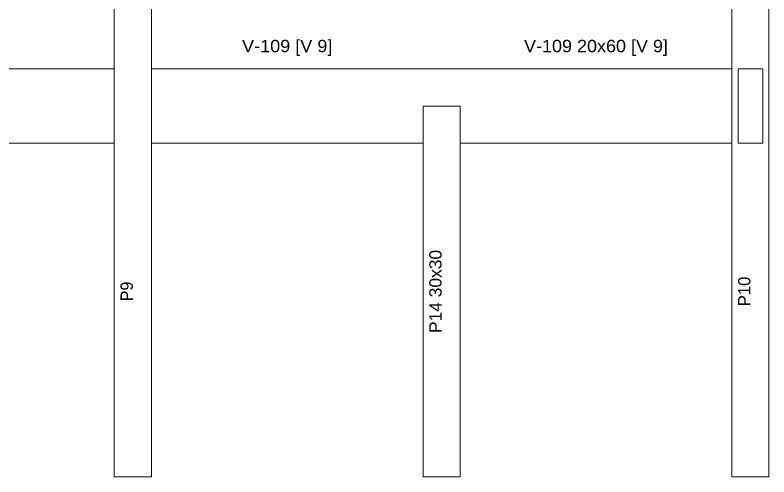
# Model space of a CAD drawing. Header units: millimetres. Extents: x 0 to 123, y 0 to 42.
# Drawn here: x 16.41 to 22.51, y 11.93 to 15.66 of the extents above; entities that cross this region are included whole.
import ezdxf
from ezdxf.enums import TextEntityAlignment as Align

# ---------------------------------------------------------------- set-up
doc = ezdxf.new("R2010")
doc.units = ezdxf.units.MM
doc.layers.add('BARRAS_DE_CONCRETO', color=7, linetype='Continuous', lineweight=0)
doc.layers.add('REFERENCIA_DAS_BARRAS', color=2, linetype='Continuous', lineweight=0)
doc.styles.add('CYPETXT', font='arial.ttf', dxfattribs={"height": 0.2})

msp = doc.modelspace()

# ---------------------------------------------------------------- linework, layer by layer
at = {"layer": 'BARRAS_DE_CONCRETO'}
for p, q in [((17.21097, 11.92752), (17.21097, 17.92752)), ((22.21097, 11.92752), (22.21097, 17.92752)), ((22.51097, 11.92752), (22.51097, 17.92752)), ((12.51097, 15.22752), (17.21097, 15.22752)), ((17.21097, 15.22752), (12.51097, 15.22752)), ((17.51097, 15.22752), (22.21097, 15.22752)), ((22.21097, 15.22752), (17.51097, 15.22752)), ((22.26097, 15.22752), (22.46097, 15.22752)), ((22.26097, 14.62752), (22.26097, 15.22752)), ((22.46097, 15.22752), (22.46097, 14.62752)), ((22.46097, 14.67252), (22.46097, 15.22752)), ((19.71097, 11.92752), (19.71097, 14.92752)), ((19.71097, 14.92752), (20.01097, 14.92752)), ((14.01097, 14.62752), (17.21097, 14.62752)), ((17.21097, 14.62752), (14.01097, 14.62752)), ((17.51097, 14.62752), (19.71097, 14.62752)), ((19.71097, 14.62752), (17.51097, 14.62752)), ((20.01097, 14.62752), (22.21097, 14.62752)), ((22.21097, 14.62752), (20.01097, 14.62752)), ((22.46097, 14.62752), (22.26097, 14.62752)), ((22.21097, 11.92752), (22.51097, 11.92752))]:
    msp.add_line(p, q, dxfattribs=at)
for points in [[(17.21097, 11.92752), (17.51097, 11.92752), (17.51097, 17.92752), (17.35319, 17.92752)], [(17.35119, 17.92752), (17.21097, 17.92752), (17.21097, 11.92752)], [(17.51097, 17.92752), (17.51097, 11.92752), (17.21097, 11.92752)], [(22.21097, 11.92752), (22.51097, 11.92752), (22.51097, 17.92752), (22.41097, 17.92752)], [(22.31097, 17.92752), (22.21097, 17.92752), (22.21097, 11.92752)], [(20.01097, 14.92752), (20.01097, 11.92752), (19.71097, 11.92752)]]:
    msp.add_lwpolyline(points, dxfattribs=at)
for points in [[(22.51097, 11.92752), (22.51097, 17.92752), (22.51097, 11.92752)], [(22.26097, 15.22752), (22.26097, 14.62752), (22.46097, 14.62752), (22.46097, 15.22752), (22.26097, 15.22752)], [(19.71097, 11.92752), (20.01097, 11.92752), (20.01097, 14.92752), (19.71097, 14.92752), (19.71097, 11.92752)], [(22.21097, 11.92752), (22.51097, 11.92752), (22.21097, 11.92752)]]:
    msp.add_lwpolyline(points, close=True, dxfattribs=at)

# ---------------------------------------------------------------- texts
at = {"layer": 'REFERENCIA_DAS_BARRAS', "color": 1, "style": 'CYPETXT'}
for s, width, p, p2 in [('V-109 [V 9]', 1.046462, (18.24522, 15.36293), (18.97661, 15.36293)), ('V-109 20x60 [V 9]', 1.041689, (20.52845, 15.36293), (21.69342, 15.36293))]:
    msp.add_text(s, height=0.1, dxfattribs=dict(at, width=width)).set_placement(p, p2, align=Align.FIT)
for s, width, p, p2 in [('P14 30x30', 1.007024, (19.86097, 13.09119), (19.86097, 13.76389)), ('P9', 0.930935, (17.36097, 13.34806), (17.36097, 13.50714)), ('P10', 0.963055, (22.36097, 13.30788), (22.36097, 13.54727))]:
    msp.add_text(s, height=0.1, rotation=90, dxfattribs=dict(at, width=width)).set_placement(p, p2, align=Align.FIT)

doc.saveas('drawing.dxf')
